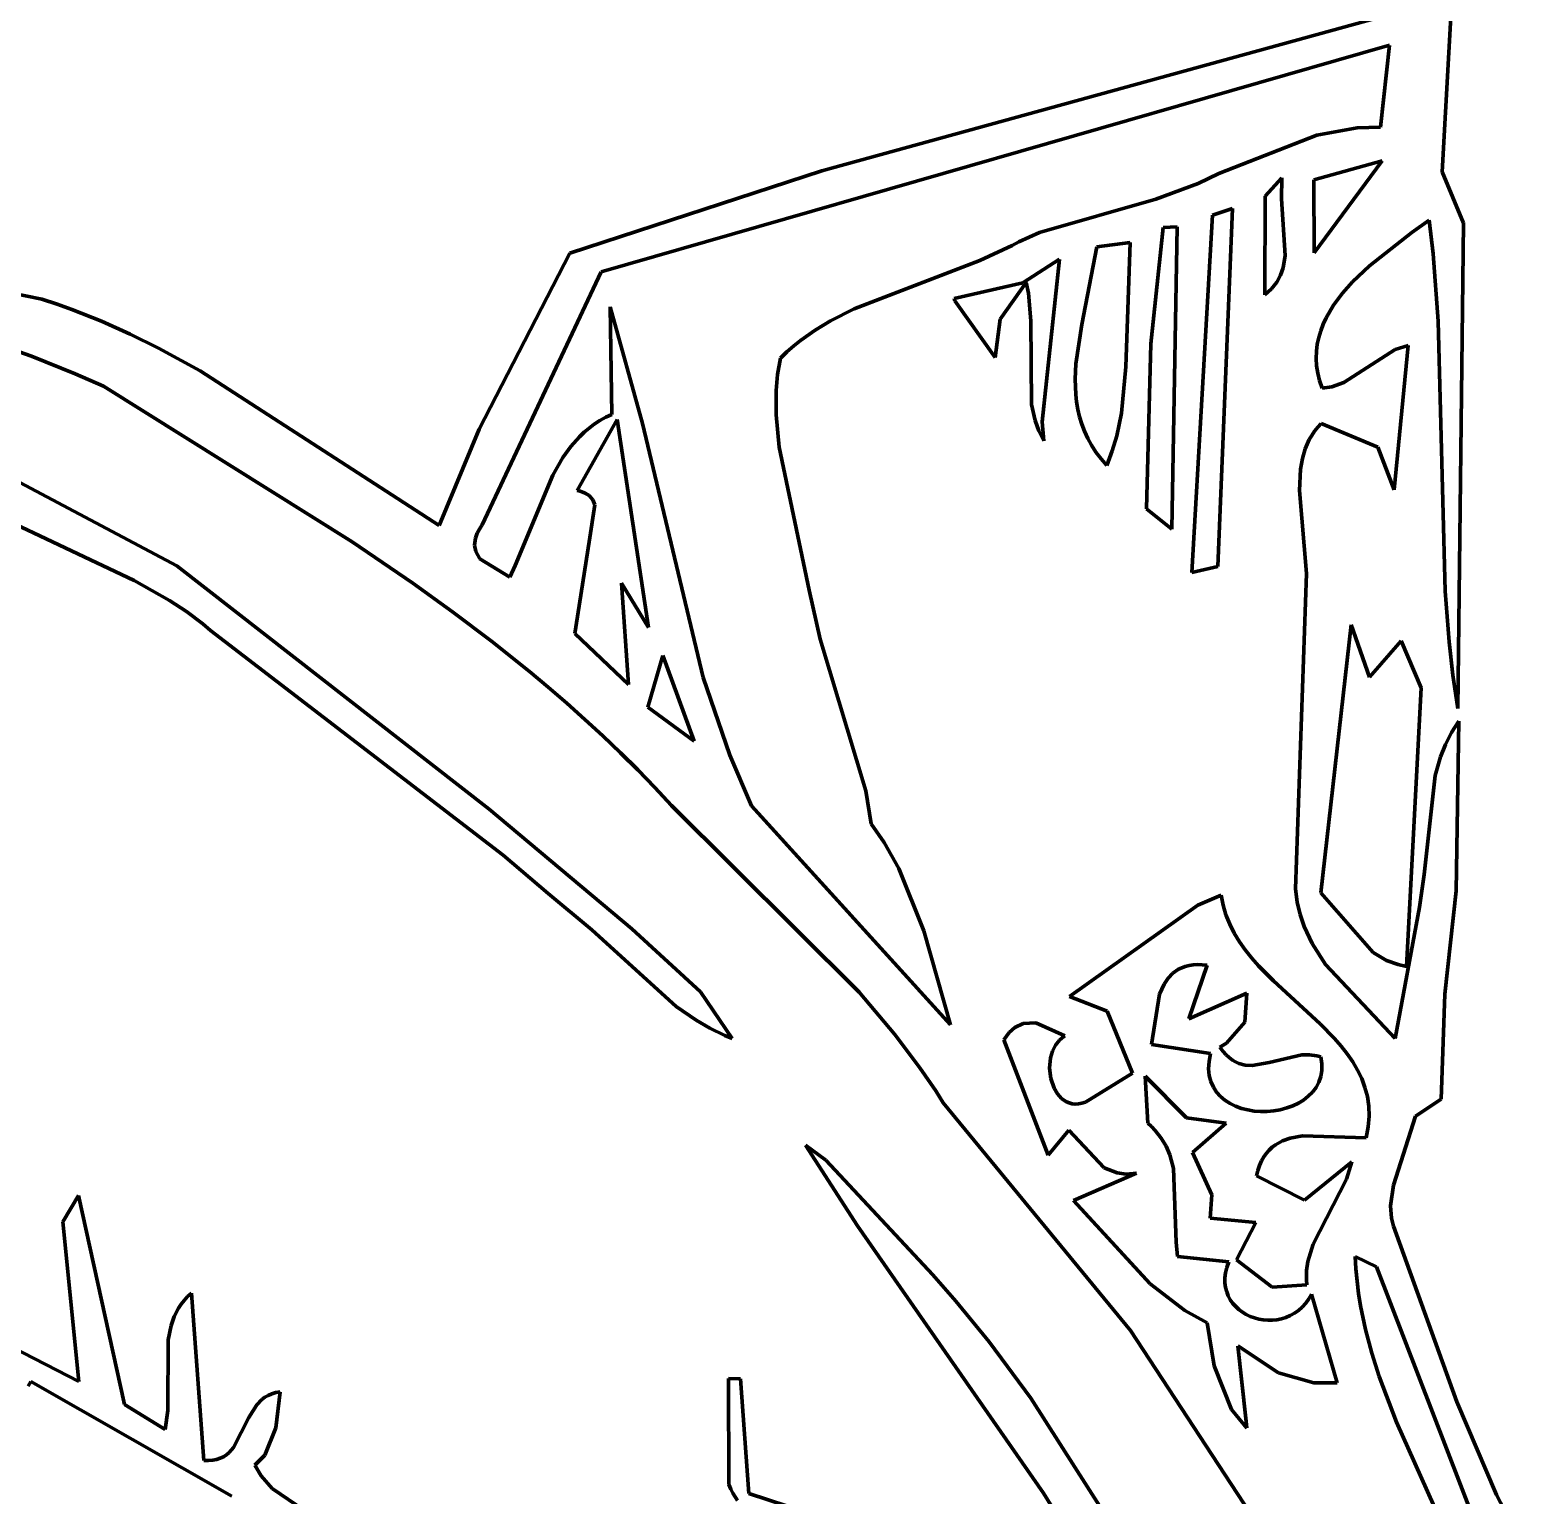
# Model space of a CAD drawing. Header units: millimetres. Extents: x 0 to 14.2, y 0 to 19.5.
# Drawn here: x 6.316 to 7.556, y 16.22 to 17.439 of the extents above; entities that cross this region are included whole.
import ezdxf

# ---------------------------------------------------------------- set-up
doc = ezdxf.new("R2010")
doc.units = ezdxf.units.MM
doc.layers.add('color#010101ff', color=7, linetype='CONTINUOUS', lineweight=100)
doc.layers.add('color#fdfdfdff', color=7, linetype='CONTINUOUS', lineweight=100)

msp = doc.modelspace()

# ---------------------------------------------------------------- linework, layer by layer
at = {"layer": 'color#010101ff'}
for p, q in [((7.5089, 17.6515), (7.4909, 17.3203)), ((6.9748, 17.3212), (7.4473, 17.4514)), ((7.4471, 17.4257), (6.7915, 17.2372)), ((7.4396, 17.3575), (7.4471, 17.4257)), ((7.3867, 17.3509), (7.4201, 17.357)), ((7.4201, 17.357), (7.4396, 17.3575)), ((7.305, 17.3191), (7.3867, 17.3509)), ((7.441, 17.3295), (7.3841, 17.3139)), ((7.3844, 17.2532), (7.441, 17.3295)), ((6.7653, 17.2527), (6.9748, 17.3212)), ((7.288, 17.3106), (7.305, 17.3191)), ((7.4909, 17.3203), (7.5086, 17.2777)), ((7.2526, 17.2978), (7.288, 17.3106)), ((7.3575, 17.3154), (7.3437, 17.3003)), ((7.3571, 17.2981), (7.3575, 17.3154)), ((7.3841, 17.3139), (7.3844, 17.2532)), ((7.156, 17.27), (7.2526, 17.2978)), ((7.3437, 17.3003), (7.3432, 17.2182)), ((7.3602, 17.2508), (7.3571, 17.2981)), ((7.2998, 17.2843), (7.2825, 16.9871)), ((7.3164, 17.2899), (7.2998, 17.2843)), ((7.3043, 16.9921), (7.3164, 17.2899)), ((7.48, 17.2802), (7.4657, 17.27)), ((7.4833, 17.2523), (7.48, 17.2802)), ((7.1387, 17.2623), (7.156, 17.27)), ((7.2588, 17.2741), (7.2486, 17.1775)), ((7.2704, 17.2747), (7.2588, 17.2741)), ((7.2661, 17.0233), (7.2704, 17.2747)), ((7.4657, 17.27), (7.4303, 17.2424)), ((7.5086, 17.2777), (7.5039, 16.874)), ((7.1064, 17.2466), (7.1331, 17.2593)), ((7.1331, 17.2593), (7.1387, 17.2623)), ((7.2035, 17.2581), (7.191, 17.1935)), ((7.2314, 17.2618), (7.2035, 17.2581)), ((7.2276, 17.1582), (7.2314, 17.2618)), ((6.139, 17.2526), (6.3263, 17.2145)), ((6.69, 17.1063), (6.7653, 17.2527)), ((7.0017, 17.2064), (7.1064, 17.2466)), ((7.1725, 17.2478), (7.1422, 17.228)), ((7.1582, 17.1125), (7.1725, 17.2478)), ((7.3586, 17.2407), (7.3602, 17.2508)), ((7.4303, 17.2424), (7.4163, 17.229)), ((7.4874, 17.1963), (7.4833, 17.2523)), ((6.7915, 17.2372), (6.6925, 17.027)), ((7.3533, 17.2286), (7.3564, 17.2344)), ((7.3564, 17.2344), (7.3586, 17.2407)), ((7.4163, 17.229), (7.4079, 17.2195)), ((7.1422, 17.228), (7.0851, 17.2152)), ((7.1233, 17.198), (7.1448, 17.2284)), ((7.1448, 17.2284), (7.1467, 17.2194)), ((7.1467, 17.2194), (7.1486, 17.1965)), ((7.3432, 17.2182), (7.3462, 17.2206)), ((7.3462, 17.2206), (7.3489, 17.2231)), ((7.3489, 17.2231), (7.3512, 17.2258)), ((7.3512, 17.2258), (7.3533, 17.2286)), ((7.4079, 17.2195), (7.4005, 17.2095)), ((6.3263, 17.2145), (6.3389, 17.2104)), ((6.3389, 17.2104), (6.3513, 17.2059)), ((6.3513, 17.2059), (6.3758, 17.1962)), ((6.8003, 17.1186), (6.7989, 17.2082)), ((6.7989, 17.2082), (6.8257, 17.1112)), ((6.982, 17.1964), (7.0017, 17.2064)), ((7.0851, 17.2152), (7.0854, 17.2131)), ((7.0854, 17.2131), (7.119, 17.1659)), ((7.3973, 17.2044), (7.3944, 17.1991)), ((7.4005, 17.2095), (7.3973, 17.2044)), ((6.3758, 17.1962), (6.3997, 17.1855)), ((6.9694, 17.1888), (6.982, 17.1964)), ((7.119, 17.1659), (7.1233, 17.198)), ((7.1486, 17.1965), (7.1494, 17.1269)), ((7.191, 17.1935), (7.1862, 17.1609)), ((7.3919, 17.1938), (7.3898, 17.1883)), ((7.3944, 17.1991), (7.3919, 17.1938)), ((7.4934, 16.9716), (7.4874, 17.1963)), ((6.3997, 17.1855), (6.4232, 17.1739)), ((6.9515, 17.1757), (6.9573, 17.1803)), ((6.9573, 17.1803), (6.9694, 17.1888)), ((7.3881, 17.1827), (7.3869, 17.177)), ((7.3898, 17.1883), (7.3881, 17.1827)), ((6.3175, 17.1672), (6.2925, 17.1761)), ((6.354, 17.1525), (6.3175, 17.1672)), ((6.4232, 17.1739), (6.4578, 17.155)), ((6.9404, 17.1656), (6.9459, 17.1708)), ((6.9459, 17.1708), (6.9515, 17.1757)), ((7.2486, 17.1775), (7.2448, 17.0403)), ((7.3862, 17.1712), (7.386, 17.1653)), ((7.3869, 17.177), (7.3862, 17.1712)), ((7.4089, 17.1453), (7.4517, 17.1728)), ((7.4626, 17.1761), (7.451, 17.056)), ((7.4517, 17.1728), (7.4626, 17.1761)), ((6.4578, 17.155), (6.6126, 17.0549)), ((6.9381, 17.152), (6.9404, 17.1656)), ((7.1862, 17.1609), (7.1856, 17.148)), ((7.2241, 17.1197), (7.2276, 17.1582)), ((7.386, 17.1653), (7.3864, 17.1592)), ((7.3864, 17.1592), (7.3873, 17.1531)), ((6.3775, 17.1421), (6.354, 17.1525)), ((6.5844, 17.0128), (6.3775, 17.1421)), ((6.9369, 17.1385), (6.9381, 17.152)), ((7.1856, 17.148), (7.1861, 17.1353)), ((7.3873, 17.1531), (7.3888, 17.1468)), ((7.3888, 17.1468), (7.391, 17.1404)), ((7.399, 17.1415), (7.4089, 17.1453)), ((6.9369, 17.1183), (6.9369, 17.1385)), ((7.1861, 17.1353), (7.1868, 17.1291)), ((7.391, 17.1404), (7.399, 17.1415)), ((6.7952, 17.1163), (6.8003, 17.1186)), ((6.9395, 17.0916), (6.9369, 17.1183)), ((7.1494, 17.1269), (7.1523, 17.1137)), ((7.1868, 17.1291), (7.1878, 17.1229)), ((7.1878, 17.1229), (7.1892, 17.1167)), ((7.2202, 17.1009), (7.2241, 17.1197)), ((6.6566, 17.0264), (6.69, 17.1063)), ((6.8048, 17.1146), (6.7715, 17.0555)), ((6.7772, 17.1039), (6.7813, 17.1074)), ((6.7813, 17.1074), (6.7857, 17.1107)), ((6.7857, 17.1107), (6.7903, 17.1136)), ((6.7903, 17.1136), (6.7952, 17.1163)), ((6.8307, 16.9414), (6.8048, 17.1146)), ((6.8257, 17.1112), (6.8762, 16.9)), ((7.1523, 17.1137), (7.1553, 17.1051)), ((7.1553, 17.1051), (7.1594, 17.0967)), ((7.1594, 17.0967), (7.1582, 17.1125)), ((7.1892, 17.1167), (7.1911, 17.1107)), ((7.1911, 17.1107), (7.1933, 17.1047)), ((7.3873, 17.108), (7.3846, 17.1047)), ((7.3902, 17.1112), (7.3873, 17.108)), ((7.4373, 17.0915), (7.3902, 17.1112)), ((6.2389, 17.0986), (6.4385, 16.9927)), ((6.7661, 17.0919), (6.7733, 17.1001)), ((6.7733, 17.1001), (6.7772, 17.1039)), ((7.1933, 17.1047), (7.196, 17.0988)), ((7.196, 17.0988), (7.1992, 17.0931)), ((7.1992, 17.0931), (7.2029, 17.0874)), ((7.2165, 17.0885), (7.2202, 17.1009)), ((7.3803, 17.0977), (7.3769, 17.09)), ((7.3823, 17.1013), (7.3803, 17.0977)), ((7.3846, 17.1047), (7.3823, 17.1013)), ((6.7511, 17.0681), (6.7596, 17.0829)), ((6.7596, 17.0829), (6.7661, 17.0919)), ((6.9644, 16.9725), (6.9395, 17.0916)), ((7.2029, 17.0874), (7.2071, 17.0818)), ((7.2071, 17.0818), (7.2119, 17.0763)), ((7.2119, 17.0763), (7.2165, 17.0885)), ((7.3746, 17.0819), (7.3731, 17.0733)), ((7.3769, 17.09), (7.3746, 17.0819)), ((7.451, 17.056), (7.4373, 17.0915)), ((6.72, 16.9931), (6.7511, 17.0681)), ((7.3731, 17.0733), (7.3721, 17.0553)), ((6.7715, 17.0555), (6.774, 17.0549)), ((7.3721, 17.0553), (7.3781, 16.9864)), ((6.6126, 17.0549), (6.6566, 17.0264)), ((6.774, 17.0549), (6.7782, 17.0533)), ((6.7782, 17.0533), (6.7813, 17.0513)), ((6.7813, 17.0513), (6.7845, 17.0477)), ((6.786, 17.0435), (6.7813, 17.0128)), ((6.7845, 17.0477), (6.786, 17.0435)), ((6.403, 16.9806), (6.288, 17.0349)), ((7.2448, 17.0403), (7.2661, 17.0233)), ((6.6884, 17.02), (6.6869, 17.0158)), ((6.6909, 17.0246), (6.6884, 17.02)), ((6.6925, 17.027), (6.6909, 17.0246)), ((6.6347, 16.9784), (6.5844, 17.0128)), ((6.6869, 17.0158), (6.6861, 17.0099)), ((6.6861, 17.0099), (6.6871, 17.0047)), ((6.7813, 17.0128), (6.7696, 16.9366)), ((6.6871, 17.0047), (6.6906, 16.9986)), ((6.6906, 16.9986), (6.7154, 16.9833)), ((6.4385, 16.9927), (6.6983, 16.7905)), ((6.7154, 16.9833), (6.72, 16.9931)), ((7.2825, 16.9871), (7.3043, 16.9921)), ((7.3781, 16.9864), (7.3688, 16.7241)), ((6.4324, 16.964), (6.403, 16.9806)), ((6.6677, 16.9546), (6.6347, 16.9784)), ((6.814, 16.894), (6.8084, 16.9784)), ((6.8084, 16.9784), (6.8307, 16.9414)), ((6.9735, 16.9318), (6.9644, 16.9725)), ((7.4966, 16.9297), (7.4934, 16.9716)), ((6.4465, 16.9547), (6.4324, 16.964)), ((6.4601, 16.9445), (6.4465, 16.9547)), ((6.4666, 16.939), (6.4601, 16.9445)), ((6.7001, 16.9302), (6.6677, 16.9546)), ((6.7099, 16.7521), (6.4666, 16.939)), ((6.7696, 16.9366), (6.814, 16.894)), ((7.0116, 16.8057), (6.9735, 16.9318)), ((7.39, 16.7209), (7.415, 16.9436)), ((7.415, 16.9436), (7.4303, 16.9001)), ((6.7318, 16.9049), (6.7001, 16.9302)), ((7.4303, 16.9001), (7.4566, 16.9305)), ((7.4566, 16.9305), (7.4733, 16.8914)), ((7.4998, 16.9018), (7.4966, 16.9297)), ((6.8427, 16.9182), (6.8301, 16.8753)), ((6.8687, 16.847), (6.8427, 16.9182)), ((6.7473, 16.8919), (6.7318, 16.9049)), ((6.8762, 16.9), (6.8985, 16.8353)), ((7.5039, 16.874), (7.4998, 16.9018)), ((6.7627, 16.8786), (6.7473, 16.8919)), ((7.4733, 16.8914), (7.4611, 16.6597)), ((6.7778, 16.8651), (6.7627, 16.8786)), ((6.8301, 16.8753), (6.8687, 16.847)), ((6.7928, 16.8514), (6.7778, 16.8651)), ((7.4987, 16.8541), (7.5048, 16.8637)), ((7.5048, 16.8637), (7.5024, 16.7224)), ((6.8075, 16.8373), (6.7928, 16.8514)), ((7.4936, 16.8442), (7.4987, 16.8541)), ((6.8219, 16.823), (6.8075, 16.8373)), ((6.8985, 16.8353), (6.9163, 16.7931)), ((7.4849, 16.8184), (7.4895, 16.834)), ((7.4895, 16.834), (7.4936, 16.8442)), ((6.8361, 16.8084), (6.8219, 16.823)), ((6.85, 16.7934), (6.8361, 16.8084)), ((7.4757, 16.7361), (7.4849, 16.8184)), ((7.0159, 16.7782), (7.0116, 16.8057)), ((6.6983, 16.7905), (6.8168, 16.6909)), ((7.0059, 16.6383), (6.85, 16.7934)), ((6.9163, 16.7931), (7.0819, 16.6111)), ((7.0267, 16.7628), (7.0159, 16.7782)), ((7.0389, 16.7412), (7.0267, 16.7628)), ((6.7474, 16.7204), (6.7099, 16.7521)), ((7.0596, 16.6892), (7.0389, 16.7412)), ((7.4719, 16.7088), (7.4757, 16.7361)), ((7.3688, 16.7241), (7.3702, 16.7131)), ((7.4334, 16.6711), (7.39, 16.7209)), ((7.5024, 16.7224), (7.4929, 16.6367)), ((6.7836, 16.6901), (6.7474, 16.7204)), ((7.2876, 16.7105), (7.181, 16.6345)), ((7.307, 16.719), (7.2876, 16.7105)), ((7.3086, 16.7106), (7.307, 16.719)), ((7.311, 16.7025), (7.3086, 16.7106)), ((7.3702, 16.7131), (7.3727, 16.7027)), ((7.4516, 16.5996), (7.4719, 16.7088)), ((7.3141, 16.6948), (7.311, 16.7025)), ((7.3727, 16.7027), (7.3761, 16.6928)), ((6.8538, 16.6264), (6.7836, 16.6901)), ((6.8168, 16.6909), (6.874, 16.6385)), ((7.0819, 16.6111), (7.0596, 16.6892)), ((7.3179, 16.6873), (7.3141, 16.6948)), ((7.3223, 16.6802), (7.3179, 16.6873)), ((7.3761, 16.6928), (7.3827, 16.6787)), ((7.3271, 16.6733), (7.3223, 16.6802)), ((7.3324, 16.6666), (7.3271, 16.6733)), ((7.3827, 16.6787), (7.3939, 16.6612)), ((7.4446, 16.6645), (7.4334, 16.6711)), ((7.2716, 16.6573), (7.2743, 16.6586)), ((7.2743, 16.6586), (7.2772, 16.6597)), ((7.2772, 16.6597), (7.2803, 16.6605)), ((7.2955, 16.6606), (7.2801, 16.6161)), ((7.2803, 16.6605), (7.2838, 16.661)), ((7.2838, 16.661), (7.2874, 16.6611)), ((7.2874, 16.6611), (7.2913, 16.661)), ((7.2913, 16.661), (7.2955, 16.6606)), ((7.3381, 16.6602), (7.3324, 16.6666)), ((7.3504, 16.6477), (7.3381, 16.6602)), ((7.3939, 16.6612), (7.4516, 16.5996)), ((7.4541, 16.6611), (7.4446, 16.6645)), ((7.4611, 16.6597), (7.4541, 16.6611)), ((7.2595, 16.6449), (7.2628, 16.6498)), ((7.2628, 16.6498), (7.2668, 16.654)), ((7.2668, 16.654), (7.2716, 16.6573)), ((7.3894, 16.6118), (7.3504, 16.6477)), ((6.874, 16.6385), (6.9004, 16.5996)), ((7.0356, 16.603), (7.0059, 16.6383)), ((7.181, 16.6345), (7.2123, 16.6225)), ((7.2491, 16.5948), (7.2557, 16.6365)), ((7.2557, 16.6365), (7.2595, 16.6449)), ((7.2801, 16.6161), (7.3284, 16.6373)), ((7.3284, 16.6373), (7.3268, 16.6134)), ((7.4929, 16.6367), (7.4901, 16.5493)), ((6.8703, 16.615), (6.8538, 16.6264)), ((7.2123, 16.6225), (7.2333, 16.571)), ((6.8819, 16.6082), (6.8703, 16.615)), ((7.1423, 16.6122), (7.1355, 16.6089)), ((7.153, 16.6127), (7.1423, 16.6122)), ((7.1771, 16.6018), (7.153, 16.6127)), ((7.3268, 16.6134), (7.3115, 16.5957)), ((7.4014, 16.5996), (7.3894, 16.6118)), ((6.8941, 16.6022), (6.8819, 16.6082)), ((6.9004, 16.5996), (6.8941, 16.6022)), ((7.0565, 16.5752), (7.0356, 16.603)), ((7.1308, 16.6046), (7.1263, 16.5986)), ((7.1263, 16.5986), (7.1631, 16.5028)), ((7.1355, 16.6089), (7.1308, 16.6046)), ((7.1693, 16.5942), (7.1727, 16.5984)), ((7.1727, 16.5984), (7.1748, 16.6002)), ((7.1748, 16.6002), (7.1771, 16.6018)), ((7.4069, 16.5933), (7.4014, 16.5996)), ((7.1651, 16.5837), (7.1668, 16.5892)), ((7.1668, 16.5892), (7.1693, 16.5942)), ((7.2982, 16.5872), (7.2491, 16.5948)), ((7.2969, 16.5806), (7.2982, 16.5872)), ((7.3115, 16.5957), (7.306, 16.5925)), ((7.306, 16.5925), (7.3085, 16.5891)), ((7.3085, 16.5891), (7.3111, 16.5862)), ((7.3111, 16.5862), (7.3137, 16.5838)), ((7.347, 16.5796), (7.3742, 16.5861)), ((7.3742, 16.5861), (7.3804, 16.5862)), ((7.3804, 16.5862), (7.3867, 16.5854)), ((7.3867, 16.5854), (7.3898, 16.5845)), ((7.3898, 16.5845), (7.3907, 16.5786)), ((7.4119, 16.5869), (7.4069, 16.5933)), ((7.4165, 16.5803), (7.4119, 16.5869)), ((7.0696, 16.5561), (7.0565, 16.5752)), ((7.1643, 16.575), (7.1651, 16.5837)), ((7.1653, 16.5663), (7.1643, 16.575)), ((7.2966, 16.5745), (7.2969, 16.5806)), ((7.2971, 16.5689), (7.2966, 16.5745)), ((7.3137, 16.5838), (7.3163, 16.5818)), ((7.3163, 16.5818), (7.319, 16.5802)), ((7.319, 16.5802), (7.3216, 16.579)), ((7.3216, 16.579), (7.3271, 16.5775)), ((7.3271, 16.5775), (7.3327, 16.5772)), ((7.3327, 16.5772), (7.347, 16.5796)), ((7.3907, 16.5731), (7.3898, 16.568)), ((7.3907, 16.5786), (7.3907, 16.5731)), ((7.4205, 16.5734), (7.4165, 16.5803)), ((7.4239, 16.5664), (7.4205, 16.5734)), ((7.168, 16.5583), (7.1653, 16.5663)), ((7.2333, 16.571), (7.1942, 16.5467)), ((7.2459, 16.5293), (7.2438, 16.5683)), ((7.2438, 16.5683), (7.2783, 16.5337)), ((7.2984, 16.5638), (7.2971, 16.5689)), ((7.3005, 16.5592), (7.2984, 16.5638)), ((7.3882, 16.5633), (7.3859, 16.559)), ((7.3898, 16.568), (7.3882, 16.5633)), ((7.4266, 16.559), (7.4239, 16.5664)), ((7.0759, 16.5463), (7.0696, 16.5561)), ((7.1708, 16.5536), (7.168, 16.5583)), ((7.1742, 16.5498), (7.1708, 16.5536)), ((7.1761, 16.5483), (7.1742, 16.5498)), ((7.1783, 16.547), (7.1761, 16.5483)), ((7.3031, 16.5551), (7.3005, 16.5592)), ((7.3064, 16.5514), (7.3031, 16.5551)), ((7.3102, 16.5483), (7.3064, 16.5514)), ((7.3144, 16.5456), (7.3102, 16.5483)), ((7.3756, 16.5485), (7.3712, 16.5459)), ((7.3795, 16.5516), (7.3756, 16.5485)), ((7.383, 16.5551), (7.3795, 16.5516)), ((7.3859, 16.559), (7.383, 16.5551)), ((7.4286, 16.5514), (7.4266, 16.559)), ((7.4298, 16.5434), (7.4286, 16.5514)), ((7.4901, 16.5493), (7.4686, 16.5352)), ((7.2315, 16.3569), (7.0759, 16.5463)), ((7.1805, 16.5461), (7.1783, 16.547)), ((7.183, 16.5454), (7.1805, 16.5461)), ((7.1856, 16.5452), (7.183, 16.5454)), ((7.1883, 16.5453), (7.1856, 16.5452)), ((7.1912, 16.5458), (7.1883, 16.5453)), ((7.1942, 16.5467), (7.1912, 16.5458)), ((7.319, 16.5434), (7.3144, 16.5456)), ((7.3239, 16.5416), (7.319, 16.5434)), ((7.3291, 16.5403), (7.3239, 16.5416)), ((7.3344, 16.5394), (7.3291, 16.5403)), ((7.3398, 16.539), (7.3344, 16.5394)), ((7.3453, 16.5391), (7.3398, 16.539)), ((7.3508, 16.5396), (7.3453, 16.5391)), ((7.3562, 16.5405), (7.3508, 16.5396)), ((7.3615, 16.5419), (7.3562, 16.5405)), ((7.3665, 16.5437), (7.3615, 16.5419)), ((7.3712, 16.5459), (7.3665, 16.5437)), ((7.4293, 16.5263), (7.43, 16.5351)), ((7.43, 16.5351), (7.4298, 16.5434)), ((7.4686, 16.5352), (7.4502, 16.4777)), ((7.1631, 16.5028), (7.1803, 16.5236)), ((7.1803, 16.5236), (7.2097, 16.4922)), ((7.2492, 16.5264), (7.2459, 16.5293)), ((7.2522, 16.5233), (7.2492, 16.5264)), ((7.2572, 16.5169), (7.2522, 16.5233)), ((7.2783, 16.5337), (7.3111, 16.5293)), ((7.3111, 16.5293), (7.2833, 16.5048)), ((7.4276, 16.5172), (7.4293, 16.5263)), ((7.0046, 16.444), (6.9612, 16.5109)), ((6.9612, 16.5109), (6.9783, 16.4986)), ((7.2612, 16.5101), (7.2572, 16.5169)), ((7.2642, 16.5029), (7.2612, 16.5101)), ((7.3494, 16.5093), (7.3521, 16.5113)), ((7.3521, 16.5113), (7.3579, 16.5146)), ((7.3579, 16.5146), (7.3643, 16.5169)), ((7.3643, 16.5169), (7.3747, 16.5188)), ((7.3747, 16.5188), (7.4276, 16.5172)), ((6.9783, 16.4986), (7.0671, 16.4031)), ((7.2673, 16.4915), (7.2642, 16.5029)), ((7.2833, 16.5048), (7.2992, 16.4698)), ((7.3389, 16.4941), (7.3406, 16.4979)), ((7.3406, 16.4979), (7.3425, 16.5012)), ((7.3425, 16.5012), (7.3446, 16.5042)), ((7.3446, 16.5042), (7.3469, 16.5069)), ((7.3469, 16.5069), (7.3494, 16.5093)), ((7.2366, 16.4876), (7.1842, 16.4651)), ((7.2097, 16.4922), (7.2205, 16.4879)), ((7.2205, 16.4879), (7.2281, 16.487)), ((7.2281, 16.487), (7.2366, 16.4876)), ((7.2697, 16.4303), (7.2673, 16.4915)), ((7.3363, 16.4854), (7.3375, 16.49)), ((7.3764, 16.4653), (7.3363, 16.4854)), ((7.3375, 16.49), (7.3389, 16.4941)), ((7.4157, 16.4972), (7.3764, 16.4653)), ((7.4112, 16.4826), (7.4157, 16.4972)), ((7.3834, 16.4286), (7.4112, 16.4826)), ((7.4502, 16.4777), (7.4479, 16.4606)), ((6.3437, 16.4472), (6.3568, 16.469)), ((6.3568, 16.469), (6.395, 16.2953)), ((7.1842, 16.4651), (7.248, 16.3958)), ((7.2992, 16.4698), (7.2979, 16.4503)), ((7.4479, 16.4606), (7.4487, 16.4504)), ((7.2979, 16.4503), (7.3358, 16.4468)), ((7.4487, 16.4504), (7.4502, 16.4435)), ((6.3571, 16.3144), (6.3437, 16.4472)), ((7.1593, 16.2215), (7.0046, 16.444)), ((7.3358, 16.4468), (7.3199, 16.4155)), ((7.4502, 16.4435), (7.4528, 16.4366)), ((7.4528, 16.4366), (7.5031, 16.2976)), ((7.2706, 16.4184), (7.2697, 16.4303)), ((7.3791, 16.4143), (7.3834, 16.4286)), ((7.3135, 16.4139), (7.2706, 16.4184)), ((7.3118, 16.4093), (7.3135, 16.4139)), ((7.3199, 16.4155), (7.3494, 16.393)), ((7.378, 16.4067), (7.3791, 16.4143)), ((7.4185, 16.4184), (7.4191, 16.4081)), ((7.4361, 16.4097), (7.4185, 16.4184)), ((7.0671, 16.4031), (7.0864, 16.3812)), ((7.3102, 16.4006), (7.3107, 16.4048)), ((7.3102, 16.3965), (7.3102, 16.4006)), ((7.3107, 16.4048), (7.3118, 16.4093)), ((7.3779, 16.3989), (7.378, 16.4067)), ((7.3782, 16.3948), (7.3779, 16.3989)), ((7.4191, 16.4081), (7.42, 16.3978)), ((7.5176, 16.1982), (7.4361, 16.4097)), ((6.4474, 16.385), (6.4506, 16.3879)), ((6.4506, 16.3879), (6.4609, 16.2488)), ((7.248, 16.3958), (7.2769, 16.3735)), ((7.3106, 16.3927), (7.3102, 16.3965)), ((7.3116, 16.389), (7.3106, 16.3927)), ((7.3129, 16.3856), (7.3116, 16.389)), ((7.3494, 16.393), (7.3782, 16.3948)), ((7.3822, 16.3872), (7.3799, 16.3832)), ((7.4034, 16.3134), (7.3822, 16.3872)), ((7.42, 16.3978), (7.4213, 16.3876)), ((7.4213, 16.3876), (7.4229, 16.3775)), ((6.4362, 16.3684), (6.4398, 16.3754)), ((6.4398, 16.3754), (6.442, 16.3787)), ((6.442, 16.3787), (6.4446, 16.3819)), ((6.4446, 16.3819), (6.4474, 16.385)), ((7.0864, 16.3812), (7.1141, 16.3474)), ((7.3146, 16.3824), (7.3129, 16.3856)), ((7.3167, 16.3794), (7.3146, 16.3824)), ((7.3191, 16.3767), (7.3167, 16.3794)), ((7.3217, 16.3742), (7.3191, 16.3767)), ((7.3247, 16.3721), (7.3217, 16.3742)), ((7.3713, 16.3736), (7.368, 16.3712)), ((7.3744, 16.3763), (7.3713, 16.3736)), ((7.3773, 16.3795), (7.3744, 16.3763)), ((7.3799, 16.3832), (7.3773, 16.3795)), ((7.4229, 16.3775), (7.427, 16.3576)), ((6.4337, 16.361), (6.4362, 16.3684)), ((7.2769, 16.3735), (7.2953, 16.3631)), ((7.2953, 16.3631), (7.3011, 16.3274)), ((7.3278, 16.3702), (7.3247, 16.3721)), ((7.3312, 16.3686), (7.3278, 16.3702)), ((7.3347, 16.3673), (7.3312, 16.3686)), ((7.3383, 16.3663), (7.3347, 16.3673)), ((7.342, 16.3657), (7.3383, 16.3663)), ((7.3458, 16.3654), (7.342, 16.3657)), ((7.3496, 16.3654), (7.3458, 16.3654)), ((7.3534, 16.3658), (7.3496, 16.3654)), ((7.3572, 16.3666), (7.3534, 16.3658)), ((7.3609, 16.3677), (7.3572, 16.3666)), ((7.3645, 16.3693), (7.3609, 16.3677)), ((7.368, 16.3712), (7.3645, 16.3693)), ((6.4309, 16.2903), (6.4314, 16.3492)), ((6.4314, 16.3492), (6.4337, 16.361)), ((7.3804, 16.1302), (7.2315, 16.3569)), ((7.427, 16.3576), (7.4322, 16.3379)), ((6.3015, 16.343), (6.3571, 16.3144)), ((7.1141, 16.3474), (7.1488, 16.3007)), ((7.3275, 16.2836), (7.3209, 16.344)), ((7.3209, 16.344), (7.3548, 16.3217)), ((7.4322, 16.3379), (7.4384, 16.3186)), ((7.3011, 16.3274), (7.3156, 16.2912)), ((6.3172, 16.3144), (6.3148, 16.3106)), ((6.4843, 16.2192), (6.3172, 16.3144)), ((6.8976, 16.2287), (6.8974, 16.317)), ((6.8974, 16.317), (6.9072, 16.3168)), ((6.9072, 16.3168), (6.9141, 16.2214)), ((7.3548, 16.3217), (7.3841, 16.3132)), ((7.3841, 16.3132), (7.4034, 16.3134)), ((7.4384, 16.3186), (7.4529, 16.2805)), ((6.505, 16.2951), (6.5092, 16.2995)), ((6.5092, 16.2995), (6.5117, 16.3013)), ((6.5117, 16.3013), (6.5144, 16.3029)), ((6.5144, 16.3029), (6.5175, 16.3042)), ((6.5175, 16.3042), (6.5208, 16.3052)), ((6.5208, 16.3052), (6.5244, 16.3058)), ((6.5244, 16.3058), (6.5209, 16.276)), ((7.1488, 16.3007), (7.3054, 16.055)), ((6.395, 16.2953), (6.4289, 16.2745)), ((6.4289, 16.2745), (6.4309, 16.2903)), ((6.4984, 16.2846), (6.505, 16.2951)), ((7.3156, 16.2912), (7.3283, 16.2756)), ((7.5031, 16.2976), (7.5361, 16.2201)), ((6.4857, 16.2596), (6.4984, 16.2846)), ((6.5209, 16.276), (6.5118, 16.2533)), ((7.3283, 16.2756), (7.3275, 16.2836)), ((7.4529, 16.2805), (7.5154, 16.1405)), ((6.4684, 16.249), (6.4716, 16.2496)), ((6.4716, 16.2496), (6.4746, 16.2506)), ((6.4746, 16.2506), (6.4773, 16.2519)), ((6.4773, 16.2519), (6.4797, 16.2535)), ((6.4797, 16.2535), (6.4819, 16.2553)), ((6.4819, 16.2553), (6.4857, 16.2596)), ((6.5118, 16.2533), (6.5033, 16.245)), ((6.4609, 16.2488), (6.4648, 16.2487)), ((6.4648, 16.2487), (6.4684, 16.249)), ((6.5033, 16.245), (6.5087, 16.236)), ((6.5087, 16.236), (6.5177, 16.2256)), ((6.5177, 16.2256), (6.5822, 16.1817)), ((6.8991, 16.225), (6.8976, 16.2287)), ((6.9008, 16.2216), (6.8991, 16.225)), ((6.9047, 16.2156), (6.9008, 16.2216)), ((6.9141, 16.2214), (6.9625, 16.2056)), ((7.1846, 16.181), (7.1593, 16.2215)), ((7.5361, 16.2201), (7.5557, 16.1828))]:
    msp.add_line(p, q, dxfattribs=at)
at = {"layer": 'color#fdfdfdff'}
for p, q in [((7.4909, 17.3203), (7.5089, 17.6515)), ((7.4473, 17.4514), (6.9748, 17.3212)), ((6.7915, 17.2372), (7.4471, 17.4257)), ((7.4471, 17.4257), (7.4396, 17.3575)), ((7.4201, 17.357), (7.3867, 17.3509)), ((7.4396, 17.3575), (7.4201, 17.357)), ((7.3867, 17.3509), (7.305, 17.3191)), ((7.3841, 17.3139), (7.441, 17.3295)), ((7.441, 17.3295), (7.3844, 17.2532)), ((6.9748, 17.3212), (6.7653, 17.2527)), ((7.305, 17.3191), (7.288, 17.3106)), ((7.5086, 17.2777), (7.4909, 17.3203)), ((7.288, 17.3106), (7.2526, 17.2978)), ((7.3437, 17.3003), (7.3575, 17.3154)), ((7.3575, 17.3154), (7.3571, 17.2981)), ((7.3844, 17.2532), (7.3841, 17.3139)), ((7.2526, 17.2978), (7.156, 17.27)), ((7.3432, 17.2182), (7.3437, 17.3003)), ((7.3571, 17.2981), (7.3602, 17.2508)), ((7.2825, 16.9871), (7.2998, 17.2843)), ((7.2998, 17.2843), (7.3164, 17.2899)), ((7.3164, 17.2899), (7.3043, 16.9921)), ((7.4657, 17.27), (7.48, 17.2802)), ((7.48, 17.2802), (7.4833, 17.2523)), ((7.156, 17.27), (7.1387, 17.2623)), ((7.2486, 17.1775), (7.2588, 17.2741)), ((7.2588, 17.2741), (7.2704, 17.2747)), ((7.2704, 17.2747), (7.2661, 17.0233)), ((7.4303, 17.2424), (7.4657, 17.27)), ((7.5039, 16.874), (7.5086, 17.2777)), ((7.1331, 17.2593), (7.1064, 17.2466)), ((7.1387, 17.2623), (7.1331, 17.2593)), ((7.191, 17.1935), (7.2035, 17.2581)), ((7.2035, 17.2581), (7.2314, 17.2618)), ((7.2314, 17.2618), (7.2276, 17.1582)), ((6.3263, 17.2145), (6.139, 17.2526)), ((6.7653, 17.2527), (6.69, 17.1063)), ((7.1064, 17.2466), (7.0017, 17.2064)), ((7.1422, 17.228), (7.1725, 17.2478)), ((7.1725, 17.2478), (7.1582, 17.1125)), ((7.3602, 17.2508), (7.3586, 17.2407)), ((7.4163, 17.229), (7.4303, 17.2424)), ((7.4833, 17.2523), (7.4874, 17.1963)), ((6.6925, 17.027), (6.7915, 17.2372)), ((7.3564, 17.2344), (7.3533, 17.2286)), ((7.3586, 17.2407), (7.3564, 17.2344)), ((7.4079, 17.2195), (7.4163, 17.229)), ((7.0851, 17.2152), (7.1422, 17.228)), ((7.1448, 17.2284), (7.1233, 17.198)), ((7.1467, 17.2194), (7.1448, 17.2284)), ((7.1486, 17.1965), (7.1467, 17.2194)), ((7.3462, 17.2206), (7.3432, 17.2182)), ((7.3489, 17.2231), (7.3462, 17.2206)), ((7.3512, 17.2258), (7.3489, 17.2231)), ((7.3533, 17.2286), (7.3512, 17.2258)), ((7.4005, 17.2095), (7.4079, 17.2195)), ((6.3389, 17.2104), (6.3263, 17.2145)), ((6.3513, 17.2059), (6.3389, 17.2104)), ((6.3758, 17.1962), (6.3513, 17.2059)), ((6.8257, 17.1112), (6.7989, 17.2082)), ((6.7989, 17.2082), (6.8003, 17.1186)), ((7.0017, 17.2064), (6.982, 17.1964)), ((7.0854, 17.2131), (7.0851, 17.2152)), ((7.119, 17.1659), (7.0854, 17.2131)), ((7.3944, 17.1991), (7.3973, 17.2044)), ((7.3973, 17.2044), (7.4005, 17.2095)), ((6.3997, 17.1855), (6.3758, 17.1962)), ((6.982, 17.1964), (6.9694, 17.1888)), ((7.1233, 17.198), (7.119, 17.1659)), ((7.1494, 17.1269), (7.1486, 17.1965)), ((7.1862, 17.1609), (7.191, 17.1935)), ((7.3898, 17.1883), (7.3919, 17.1938)), ((7.3919, 17.1938), (7.3944, 17.1991)), ((7.4874, 17.1963), (7.4934, 16.9716)), ((6.4232, 17.1739), (6.3997, 17.1855)), ((6.9573, 17.1803), (6.9515, 17.1757)), ((6.9694, 17.1888), (6.9573, 17.1803)), ((7.3869, 17.177), (7.3881, 17.1827)), ((7.3881, 17.1827), (7.3898, 17.1883)), ((6.2925, 17.1761), (6.3175, 17.1672)), ((6.3175, 17.1672), (6.354, 17.1525)), ((6.4578, 17.155), (6.4232, 17.1739)), ((6.9459, 17.1708), (6.9404, 17.1656)), ((6.9515, 17.1757), (6.9459, 17.1708)), ((7.2448, 17.0403), (7.2486, 17.1775)), ((7.386, 17.1653), (7.3862, 17.1712)), ((7.3862, 17.1712), (7.3869, 17.177)), ((7.4517, 17.1728), (7.4089, 17.1453)), ((7.451, 17.056), (7.4626, 17.1761)), ((7.4626, 17.1761), (7.4517, 17.1728)), ((6.6126, 17.0549), (6.4578, 17.155)), ((6.9404, 17.1656), (6.9381, 17.152)), ((7.1856, 17.148), (7.1862, 17.1609)), ((7.2276, 17.1582), (7.2241, 17.1197)), ((7.3864, 17.1592), (7.386, 17.1653)), ((7.3873, 17.1531), (7.3864, 17.1592)), ((6.354, 17.1525), (6.3775, 17.1421)), ((6.3775, 17.1421), (6.5844, 17.0128)), ((6.9381, 17.152), (6.9369, 17.1385)), ((7.1861, 17.1353), (7.1856, 17.148)), ((7.3888, 17.1468), (7.3873, 17.1531)), ((7.391, 17.1404), (7.3888, 17.1468)), ((7.4089, 17.1453), (7.399, 17.1415)), ((6.9369, 17.1385), (6.9369, 17.1183)), ((7.1868, 17.1291), (7.1861, 17.1353)), ((7.399, 17.1415), (7.391, 17.1404)), ((6.8003, 17.1186), (6.7952, 17.1163)), ((6.9369, 17.1183), (6.9395, 17.0916)), ((7.1523, 17.1137), (7.1494, 17.1269)), ((7.1878, 17.1229), (7.1868, 17.1291)), ((7.1892, 17.1167), (7.1878, 17.1229)), ((7.2241, 17.1197), (7.2202, 17.1009)), ((6.69, 17.1063), (6.6566, 17.0264)), ((6.7715, 17.0555), (6.8048, 17.1146)), ((6.7813, 17.1074), (6.7772, 17.1039)), ((6.7857, 17.1107), (6.7813, 17.1074)), ((6.7903, 17.1136), (6.7857, 17.1107)), ((6.7952, 17.1163), (6.7903, 17.1136)), ((6.8048, 17.1146), (6.8307, 16.9414)), ((6.8762, 16.9), (6.8257, 17.1112)), ((7.1553, 17.1051), (7.1523, 17.1137)), ((7.1594, 17.0967), (7.1553, 17.1051)), ((7.1582, 17.1125), (7.1594, 17.0967)), ((7.1911, 17.1107), (7.1892, 17.1167)), ((7.1933, 17.1047), (7.1911, 17.1107)), ((7.3846, 17.1047), (7.3873, 17.108)), ((7.3873, 17.108), (7.3902, 17.1112)), ((7.3902, 17.1112), (7.4373, 17.0915)), ((6.4385, 16.9927), (6.2389, 17.0986)), ((6.7733, 17.1001), (6.7661, 17.0919)), ((6.7772, 17.1039), (6.7733, 17.1001)), ((7.196, 17.0988), (7.1933, 17.1047)), ((7.1992, 17.0931), (7.196, 17.0988)), ((7.2029, 17.0874), (7.1992, 17.0931)), ((7.2202, 17.1009), (7.2165, 17.0885)), ((7.3769, 17.09), (7.3803, 17.0977)), ((7.3803, 17.0977), (7.3823, 17.1013)), ((7.3823, 17.1013), (7.3846, 17.1047)), ((6.7596, 17.0829), (6.7511, 17.0681)), ((6.7661, 17.0919), (6.7596, 17.0829)), ((6.9395, 17.0916), (6.9644, 16.9725)), ((7.2071, 17.0818), (7.2029, 17.0874)), ((7.2119, 17.0763), (7.2071, 17.0818)), ((7.2165, 17.0885), (7.2119, 17.0763)), ((7.3731, 17.0733), (7.3746, 17.0819)), ((7.3746, 17.0819), (7.3769, 17.09)), ((7.4373, 17.0915), (7.451, 17.056)), ((6.7511, 17.0681), (6.72, 16.9931)), ((7.3721, 17.0553), (7.3731, 17.0733)), ((6.774, 17.0549), (6.7715, 17.0555)), ((7.3781, 16.9864), (7.3721, 17.0553)), ((6.6566, 17.0264), (6.6126, 17.0549)), ((6.7782, 17.0533), (6.774, 17.0549)), ((6.7813, 17.0513), (6.7782, 17.0533)), ((6.7845, 17.0477), (6.7813, 17.0513)), ((6.7813, 17.0128), (6.786, 17.0435)), ((6.786, 17.0435), (6.7845, 17.0477)), ((6.288, 17.0349), (6.403, 16.9806)), ((7.2661, 17.0233), (7.2448, 17.0403)), ((6.6869, 17.0158), (6.6884, 17.02)), ((6.6884, 17.02), (6.6909, 17.0246)), ((6.6909, 17.0246), (6.6925, 17.027)), ((6.5844, 17.0128), (6.6347, 16.9784)), ((6.6861, 17.0099), (6.6869, 17.0158)), ((6.6871, 17.0047), (6.6861, 17.0099)), ((6.7696, 16.9366), (6.7813, 17.0128)), ((6.6906, 16.9986), (6.6871, 17.0047)), ((6.7154, 16.9833), (6.6906, 16.9986)), ((6.6983, 16.7905), (6.4385, 16.9927)), ((6.72, 16.9931), (6.7154, 16.9833)), ((7.3043, 16.9921), (7.2825, 16.9871)), ((7.3688, 16.7241), (7.3781, 16.9864)), ((6.403, 16.9806), (6.4324, 16.964)), ((6.6347, 16.9784), (6.6677, 16.9546)), ((6.8307, 16.9414), (6.8084, 16.9784)), ((6.8084, 16.9784), (6.814, 16.894)), ((6.9644, 16.9725), (6.9735, 16.9318)), ((7.4934, 16.9716), (7.4966, 16.9297)), ((6.4324, 16.964), (6.4465, 16.9547)), ((6.4465, 16.9547), (6.4601, 16.9445)), ((6.4601, 16.9445), (6.4666, 16.939)), ((6.6677, 16.9546), (6.7001, 16.9302)), ((6.4666, 16.939), (6.7099, 16.7521)), ((6.814, 16.894), (6.7696, 16.9366)), ((6.9735, 16.9318), (7.0116, 16.8057)), ((7.415, 16.9436), (7.39, 16.7209)), ((7.4303, 16.9001), (7.415, 16.9436)), ((6.7001, 16.9302), (6.7318, 16.9049)), ((7.4566, 16.9305), (7.4303, 16.9001)), ((7.4733, 16.8914), (7.4566, 16.9305)), ((7.4966, 16.9297), (7.4998, 16.9018)), ((6.8301, 16.8753), (6.8427, 16.9182)), ((6.8427, 16.9182), (6.8687, 16.847)), ((6.7318, 16.9049), (6.7473, 16.8919)), ((6.8985, 16.8353), (6.8762, 16.9)), ((7.4998, 16.9018), (7.5039, 16.874)), ((6.7473, 16.8919), (6.7627, 16.8786)), ((7.4611, 16.6597), (7.4733, 16.8914)), ((6.7627, 16.8786), (6.7778, 16.8651)), ((6.8687, 16.847), (6.8301, 16.8753)), ((6.7778, 16.8651), (6.7928, 16.8514)), ((7.5048, 16.8637), (7.4987, 16.8541)), ((7.5024, 16.7224), (7.5048, 16.8637)), ((6.7928, 16.8514), (6.8075, 16.8373)), ((7.4987, 16.8541), (7.4936, 16.8442)), ((6.8075, 16.8373), (6.8219, 16.823)), ((6.9163, 16.7931), (6.8985, 16.8353)), ((7.4895, 16.834), (7.4849, 16.8184)), ((7.4936, 16.8442), (7.4895, 16.834)), ((6.8219, 16.823), (6.8361, 16.8084)), ((6.8361, 16.8084), (6.85, 16.7934)), ((7.4849, 16.8184), (7.4757, 16.7361)), ((7.0116, 16.8057), (7.0159, 16.7782)), ((6.8168, 16.6909), (6.6983, 16.7905)), ((6.85, 16.7934), (7.0059, 16.6383)), ((7.0819, 16.6111), (6.9163, 16.7931)), ((7.0159, 16.7782), (7.0267, 16.7628)), ((7.0267, 16.7628), (7.0389, 16.7412)), ((6.7099, 16.7521), (6.7474, 16.7204)), ((7.0389, 16.7412), (7.0596, 16.6892)), ((7.4757, 16.7361), (7.4719, 16.7088)), ((7.3702, 16.7131), (7.3688, 16.7241)), ((7.39, 16.7209), (7.4334, 16.6711)), ((7.4929, 16.6367), (7.5024, 16.7224)), ((6.7474, 16.7204), (6.7836, 16.6901)), ((7.181, 16.6345), (7.2876, 16.7105)), ((7.2876, 16.7105), (7.307, 16.719)), ((7.307, 16.719), (7.3086, 16.7106)), ((7.3086, 16.7106), (7.311, 16.7025)), ((7.3727, 16.7027), (7.3702, 16.7131)), ((7.4719, 16.7088), (7.4516, 16.5996)), ((7.311, 16.7025), (7.3141, 16.6948)), ((7.3761, 16.6928), (7.3727, 16.7027)), ((6.7836, 16.6901), (6.8538, 16.6264)), ((6.874, 16.6385), (6.8168, 16.6909)), ((7.0596, 16.6892), (7.0819, 16.6111)), ((7.3141, 16.6948), (7.3179, 16.6873)), ((7.3179, 16.6873), (7.3223, 16.6802)), ((7.3827, 16.6787), (7.3761, 16.6928)), ((7.3223, 16.6802), (7.3271, 16.6733)), ((7.3271, 16.6733), (7.3324, 16.6666)), ((7.3939, 16.6612), (7.3827, 16.6787)), ((7.4334, 16.6711), (7.4446, 16.6645)), ((7.2743, 16.6586), (7.2716, 16.6573)), ((7.2772, 16.6597), (7.2743, 16.6586)), ((7.2803, 16.6605), (7.2772, 16.6597)), ((7.2801, 16.6161), (7.2955, 16.6606)), ((7.2838, 16.661), (7.2803, 16.6605)), ((7.2874, 16.6611), (7.2838, 16.661)), ((7.2913, 16.661), (7.2874, 16.6611)), ((7.2955, 16.6606), (7.2913, 16.661)), ((7.3324, 16.6666), (7.3381, 16.6602)), ((7.3381, 16.6602), (7.3504, 16.6477)), ((7.4516, 16.5996), (7.3939, 16.6612)), ((7.4446, 16.6645), (7.4541, 16.6611)), ((7.4541, 16.6611), (7.4611, 16.6597)), ((7.2628, 16.6498), (7.2595, 16.6449)), ((7.2668, 16.654), (7.2628, 16.6498)), ((7.2716, 16.6573), (7.2668, 16.654)), ((7.3504, 16.6477), (7.3894, 16.6118)), ((6.9004, 16.5996), (6.874, 16.6385)), ((7.0059, 16.6383), (7.0356, 16.603)), ((7.2123, 16.6225), (7.181, 16.6345)), ((7.2557, 16.6365), (7.2491, 16.5948)), ((7.2595, 16.6449), (7.2557, 16.6365)), ((7.3284, 16.6373), (7.2801, 16.6161)), ((7.3268, 16.6134), (7.3284, 16.6373)), ((7.4901, 16.5493), (7.4929, 16.6367)), ((6.8538, 16.6264), (6.8703, 16.615)), ((7.2333, 16.571), (7.2123, 16.6225)), ((6.8703, 16.615), (6.8819, 16.6082)), ((7.1355, 16.6089), (7.1423, 16.6122)), ((7.1423, 16.6122), (7.153, 16.6127)), ((7.153, 16.6127), (7.1771, 16.6018)), ((7.3115, 16.5957), (7.3268, 16.6134)), ((7.3894, 16.6118), (7.4014, 16.5996)), ((6.8819, 16.6082), (6.8941, 16.6022)), ((6.8941, 16.6022), (6.9004, 16.5996)), ((7.0356, 16.603), (7.0565, 16.5752)), ((7.1263, 16.5986), (7.1308, 16.6046)), ((7.1631, 16.5028), (7.1263, 16.5986)), ((7.1308, 16.6046), (7.1355, 16.6089)), ((7.1727, 16.5984), (7.1693, 16.5942)), ((7.1748, 16.6002), (7.1727, 16.5984)), ((7.1771, 16.6018), (7.1748, 16.6002)), ((7.4014, 16.5996), (7.4069, 16.5933)), ((7.1668, 16.5892), (7.1651, 16.5837)), ((7.1693, 16.5942), (7.1668, 16.5892)), ((7.2491, 16.5948), (7.2982, 16.5872)), ((7.2982, 16.5872), (7.2969, 16.5806)), ((7.306, 16.5925), (7.3115, 16.5957)), ((7.3085, 16.5891), (7.306, 16.5925)), ((7.3111, 16.5862), (7.3085, 16.5891)), ((7.3137, 16.5838), (7.3111, 16.5862)), ((7.3742, 16.5861), (7.347, 16.5796)), ((7.3804, 16.5862), (7.3742, 16.5861)), ((7.3867, 16.5854), (7.3804, 16.5862)), ((7.3898, 16.5845), (7.3867, 16.5854)), ((7.3907, 16.5786), (7.3898, 16.5845)), ((7.4069, 16.5933), (7.4119, 16.5869)), ((7.4119, 16.5869), (7.4165, 16.5803)), ((7.0565, 16.5752), (7.0696, 16.5561)), ((7.1651, 16.5837), (7.1643, 16.575)), ((7.1643, 16.575), (7.1653, 16.5663)), ((7.2969, 16.5806), (7.2966, 16.5745)), ((7.2966, 16.5745), (7.2971, 16.5689)), ((7.3163, 16.5818), (7.3137, 16.5838)), ((7.319, 16.5802), (7.3163, 16.5818)), ((7.3216, 16.579), (7.319, 16.5802)), ((7.3271, 16.5775), (7.3216, 16.579)), ((7.3327, 16.5772), (7.3271, 16.5775)), ((7.347, 16.5796), (7.3327, 16.5772)), ((7.3898, 16.568), (7.3907, 16.5731)), ((7.3907, 16.5731), (7.3907, 16.5786)), ((7.4165, 16.5803), (7.4205, 16.5734)), ((7.4205, 16.5734), (7.4239, 16.5664)), ((7.1653, 16.5663), (7.168, 16.5583)), ((7.1942, 16.5467), (7.2333, 16.571)), ((7.2783, 16.5337), (7.2438, 16.5683)), ((7.2438, 16.5683), (7.2459, 16.5293)), ((7.2971, 16.5689), (7.2984, 16.5638)), ((7.2984, 16.5638), (7.3005, 16.5592)), ((7.3859, 16.559), (7.3882, 16.5633)), ((7.3882, 16.5633), (7.3898, 16.568)), ((7.4239, 16.5664), (7.4266, 16.559)), ((7.0696, 16.5561), (7.0759, 16.5463)), ((7.168, 16.5583), (7.1708, 16.5536)), ((7.1708, 16.5536), (7.1742, 16.5498)), ((7.1742, 16.5498), (7.1761, 16.5483)), ((7.1761, 16.5483), (7.1783, 16.547)), ((7.3005, 16.5592), (7.3031, 16.5551)), ((7.3031, 16.5551), (7.3064, 16.5514)), ((7.3064, 16.5514), (7.3102, 16.5483)), ((7.3102, 16.5483), (7.3144, 16.5456)), ((7.3712, 16.5459), (7.3756, 16.5485)), ((7.3756, 16.5485), (7.3795, 16.5516)), ((7.3795, 16.5516), (7.383, 16.5551)), ((7.383, 16.5551), (7.3859, 16.559)), ((7.4266, 16.559), (7.4286, 16.5514)), ((7.4286, 16.5514), (7.4298, 16.5434)), ((7.4686, 16.5352), (7.4901, 16.5493)), ((7.0759, 16.5463), (7.2315, 16.3569)), ((7.1783, 16.547), (7.1805, 16.5461)), ((7.1805, 16.5461), (7.183, 16.5454)), ((7.183, 16.5454), (7.1856, 16.5452)), ((7.1856, 16.5452), (7.1883, 16.5453)), ((7.1883, 16.5453), (7.1912, 16.5458)), ((7.1912, 16.5458), (7.1942, 16.5467)), ((7.3144, 16.5456), (7.319, 16.5434)), ((7.319, 16.5434), (7.3239, 16.5416)), ((7.3239, 16.5416), (7.3291, 16.5403)), ((7.3291, 16.5403), (7.3344, 16.5394)), ((7.3344, 16.5394), (7.3398, 16.539)), ((7.3398, 16.539), (7.3453, 16.5391)), ((7.3453, 16.5391), (7.3508, 16.5396)), ((7.3508, 16.5396), (7.3562, 16.5405)), ((7.3562, 16.5405), (7.3615, 16.5419)), ((7.3615, 16.5419), (7.3665, 16.5437)), ((7.3665, 16.5437), (7.3712, 16.5459)), ((7.43, 16.5351), (7.4293, 16.5263)), ((7.4298, 16.5434), (7.43, 16.5351)), ((7.4502, 16.4777), (7.4686, 16.5352)), ((7.1803, 16.5236), (7.1631, 16.5028)), ((7.2097, 16.4922), (7.1803, 16.5236)), ((7.2459, 16.5293), (7.2492, 16.5264)), ((7.2492, 16.5264), (7.2522, 16.5233)), ((7.2522, 16.5233), (7.2572, 16.5169)), ((7.3111, 16.5293), (7.2783, 16.5337)), ((7.2833, 16.5048), (7.3111, 16.5293)), ((7.4293, 16.5263), (7.4276, 16.5172)), ((6.9783, 16.4986), (6.9612, 16.5109)), ((6.9612, 16.5109), (7.0046, 16.444)), ((7.2572, 16.5169), (7.2612, 16.5101)), ((7.2612, 16.5101), (7.2642, 16.5029)), ((7.3521, 16.5113), (7.3494, 16.5093)), ((7.3579, 16.5146), (7.3521, 16.5113)), ((7.3643, 16.5169), (7.3579, 16.5146)), ((7.3747, 16.5188), (7.3643, 16.5169)), ((7.4276, 16.5172), (7.3747, 16.5188)), ((7.0671, 16.4031), (6.9783, 16.4986)), ((7.2642, 16.5029), (7.2673, 16.4915)), ((7.2992, 16.4698), (7.2833, 16.5048)), ((7.3406, 16.4979), (7.3389, 16.4941)), ((7.3425, 16.5012), (7.3406, 16.4979)), ((7.3446, 16.5042), (7.3425, 16.5012)), ((7.3469, 16.5069), (7.3446, 16.5042)), ((7.3494, 16.5093), (7.3469, 16.5069)), ((7.1842, 16.4651), (7.2366, 16.4876)), ((7.2205, 16.4879), (7.2097, 16.4922)), ((7.2281, 16.487), (7.2205, 16.4879)), ((7.2366, 16.4876), (7.2281, 16.487)), ((7.2673, 16.4915), (7.2697, 16.4303)), ((7.3375, 16.49), (7.3363, 16.4854)), ((7.3363, 16.4854), (7.3764, 16.4653)), ((7.3389, 16.4941), (7.3375, 16.49)), ((7.3764, 16.4653), (7.4157, 16.4972)), ((7.4157, 16.4972), (7.4112, 16.4826)), ((7.4112, 16.4826), (7.3834, 16.4286)), ((7.4479, 16.4606), (7.4502, 16.4777)), ((6.3568, 16.469), (6.3437, 16.4472)), ((6.395, 16.2953), (6.3568, 16.469)), ((7.248, 16.3958), (7.1842, 16.4651)), ((7.2979, 16.4503), (7.2992, 16.4698)), ((7.4487, 16.4504), (7.4479, 16.4606)), ((7.3358, 16.4468), (7.2979, 16.4503)), ((7.4502, 16.4435), (7.4487, 16.4504)), ((6.3437, 16.4472), (6.3571, 16.3144)), ((7.0046, 16.444), (7.1593, 16.2215)), ((7.3199, 16.4155), (7.3358, 16.4468)), ((7.4528, 16.4366), (7.4502, 16.4435)), ((7.5031, 16.2976), (7.4528, 16.4366)), ((7.2697, 16.4303), (7.2706, 16.4184)), ((7.3834, 16.4286), (7.3791, 16.4143)), ((7.2706, 16.4184), (7.3135, 16.4139)), ((7.3135, 16.4139), (7.3118, 16.4093)), ((7.3494, 16.393), (7.3199, 16.4155)), ((7.3791, 16.4143), (7.378, 16.4067)), ((7.4185, 16.4184), (7.4361, 16.4097)), ((7.4191, 16.4081), (7.4185, 16.4184)), ((7.0864, 16.3812), (7.0671, 16.4031)), ((7.3107, 16.4048), (7.3102, 16.4006)), ((7.3102, 16.4006), (7.3102, 16.3965)), ((7.3118, 16.4093), (7.3107, 16.4048)), ((7.378, 16.4067), (7.3779, 16.3989)), ((7.3779, 16.3989), (7.3782, 16.3948)), ((7.42, 16.3978), (7.4191, 16.4081)), ((7.4361, 16.4097), (7.5176, 16.1982)), ((6.4506, 16.3879), (6.4474, 16.385)), ((6.4609, 16.2488), (6.4506, 16.3879)), ((7.2769, 16.3735), (7.248, 16.3958)), ((7.3102, 16.3965), (7.3106, 16.3927)), ((7.3106, 16.3927), (7.3116, 16.389)), ((7.3116, 16.389), (7.3129, 16.3856)), ((7.3782, 16.3948), (7.3494, 16.393)), ((7.3799, 16.3832), (7.3822, 16.3872)), ((7.3822, 16.3872), (7.4034, 16.3134)), ((7.4213, 16.3876), (7.42, 16.3978)), ((7.4229, 16.3775), (7.4213, 16.3876)), ((6.4398, 16.3754), (6.4362, 16.3684)), ((6.442, 16.3787), (6.4398, 16.3754)), ((6.4446, 16.3819), (6.442, 16.3787)), ((6.4474, 16.385), (6.4446, 16.3819)), ((7.1141, 16.3474), (7.0864, 16.3812)), ((7.3129, 16.3856), (7.3146, 16.3824)), ((7.3146, 16.3824), (7.3167, 16.3794)), ((7.3167, 16.3794), (7.3191, 16.3767)), ((7.3191, 16.3767), (7.3217, 16.3742)), ((7.3217, 16.3742), (7.3247, 16.3721)), ((7.368, 16.3712), (7.3713, 16.3736)), ((7.3713, 16.3736), (7.3744, 16.3763)), ((7.3744, 16.3763), (7.3773, 16.3795)), ((7.3773, 16.3795), (7.3799, 16.3832)), ((7.427, 16.3576), (7.4229, 16.3775)), ((6.4362, 16.3684), (6.4337, 16.361)), ((7.2953, 16.3631), (7.2769, 16.3735)), ((7.3011, 16.3274), (7.2953, 16.3631)), ((7.3247, 16.3721), (7.3278, 16.3702)), ((7.3278, 16.3702), (7.3312, 16.3686)), ((7.3312, 16.3686), (7.3347, 16.3673)), ((7.3347, 16.3673), (7.3383, 16.3663)), ((7.3383, 16.3663), (7.342, 16.3657)), ((7.342, 16.3657), (7.3458, 16.3654)), ((7.3458, 16.3654), (7.3496, 16.3654)), ((7.3496, 16.3654), (7.3534, 16.3658)), ((7.3534, 16.3658), (7.3572, 16.3666)), ((7.3572, 16.3666), (7.3609, 16.3677)), ((7.3609, 16.3677), (7.3645, 16.3693)), ((7.3645, 16.3693), (7.368, 16.3712)), ((6.4314, 16.3492), (6.4309, 16.2903)), ((6.4337, 16.361), (6.4314, 16.3492)), ((7.2315, 16.3569), (7.3804, 16.1302)), ((7.4322, 16.3379), (7.427, 16.3576)), ((6.3571, 16.3144), (6.3015, 16.343)), ((7.1488, 16.3007), (7.1141, 16.3474)), ((7.3548, 16.3217), (7.3209, 16.344)), ((7.3209, 16.344), (7.3275, 16.2836)), ((7.4384, 16.3186), (7.4322, 16.3379)), ((7.3156, 16.2912), (7.3011, 16.3274)), ((6.3148, 16.3106), (6.3172, 16.3144)), ((6.3172, 16.3144), (6.4843, 16.2192)), ((6.9072, 16.3168), (6.8974, 16.317)), ((6.8974, 16.317), (6.8976, 16.2287)), ((6.9141, 16.2214), (6.9072, 16.3168)), ((7.3841, 16.3132), (7.3548, 16.3217)), ((7.4034, 16.3134), (7.3841, 16.3132)), ((7.4529, 16.2805), (7.4384, 16.3186)), ((6.5092, 16.2995), (6.505, 16.2951)), ((6.5117, 16.3013), (6.5092, 16.2995)), ((6.5144, 16.3029), (6.5117, 16.3013)), ((6.5175, 16.3042), (6.5144, 16.3029)), ((6.5208, 16.3052), (6.5175, 16.3042)), ((6.5244, 16.3058), (6.5208, 16.3052)), ((6.5209, 16.276), (6.5244, 16.3058)), ((7.3054, 16.055), (7.1488, 16.3007)), ((6.4289, 16.2745), (6.395, 16.2953)), ((6.4309, 16.2903), (6.4289, 16.2745)), ((6.505, 16.2951), (6.4984, 16.2846)), ((7.3283, 16.2756), (7.3156, 16.2912)), ((7.5361, 16.2201), (7.5031, 16.2976)), ((6.4984, 16.2846), (6.4857, 16.2596)), ((6.5118, 16.2533), (6.5209, 16.276)), ((7.3275, 16.2836), (7.3283, 16.2756)), ((7.5154, 16.1405), (7.4529, 16.2805)), ((6.4716, 16.2496), (6.4684, 16.249)), ((6.4746, 16.2506), (6.4716, 16.2496)), ((6.4773, 16.2519), (6.4746, 16.2506)), ((6.4797, 16.2535), (6.4773, 16.2519)), ((6.4819, 16.2553), (6.4797, 16.2535)), ((6.4857, 16.2596), (6.4819, 16.2553)), ((6.5033, 16.245), (6.5118, 16.2533)), ((6.4648, 16.2487), (6.4609, 16.2488)), ((6.4684, 16.249), (6.4648, 16.2487)), ((6.5087, 16.236), (6.5033, 16.245)), ((6.5177, 16.2256), (6.5087, 16.236)), ((6.5822, 16.1817), (6.5177, 16.2256)), ((6.8976, 16.2287), (6.8991, 16.225)), ((6.8991, 16.225), (6.9008, 16.2216)), ((6.9008, 16.2216), (6.9047, 16.2156)), ((6.9625, 16.2056), (6.9141, 16.2214)), ((7.1593, 16.2215), (7.1846, 16.181)), ((7.5557, 16.1828), (7.5361, 16.2201))]:
    msp.add_line(p, q, dxfattribs=at)

doc.saveas('drawing.dxf')
